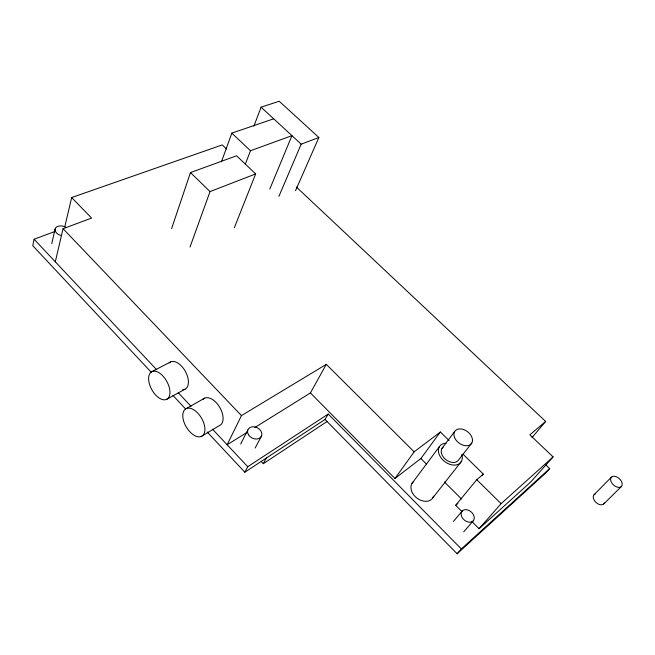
<?xml version="1.0" encoding="UTF-8"?>
<svg xmlns="http://www.w3.org/2000/svg" width="655" height="655" viewBox="0 0 655 655"><rect width="100%" height="100%" fill="white"/><g stroke="black" fill="none" stroke-linecap="round" stroke-linejoin="round"><path stroke-width="0.98" d="M54.218 231.747L34.101 239.222L32.75 245.682L151.354 372.359M51.77 243.676L55.069 229.127M55.307 261.803L63.06 228.693L91.602 218.082L71.673 197.54L222.266 144.911L226.556 148.996M64.804 226.728L71.673 197.54M171.594 228.587L190.482 172.576L236.586 155.792L255.663 173.919L234.302 227.809M190.007 247.041L210.026 191.596L255.663 173.919M221.447 161.81L231.813 133.137L273.7 118.817M253.894 126.161L261.083 107.174L279.218 101.247L318.87 137.501L295.511 190.703M245.388 164.004L250.48 150.74L291.942 135.65L269.803 189.025M278.915 196.361L301.161 144.149L318.87 137.501M326.296 364.352L310.429 392.926L394.957 478.494L414.148 451.835L326.296 364.352L241.449 415.606L227.138 444.778L247.091 432.349M240.672 444.041L247.803 429.958M255.188 448.004L261.615 435.78M207.168 431.973L244.839 472.214L247.746 466.72L328.221 414.034L461.341 548.947L457.116 553.753L325.027 419.454L328.221 414.034M261.181 461.464L263.285 463.691L266.651 457.517M394.957 478.494L420.87 458.533L440.348 431.997L449.101 440.561M411.987 483.431L439.382 446.677M441.969 448.421L454.644 431.514M471.813 443.042L458.77 459.744A10.152 7.115 37.4 0 1 445.662 459.491A10.152 7.115 37.4 0 1 443.198 447.029M432.939 497.661L461.357 461.488M462.053 511.702L455.675 505.324L476.75 479.706L483.357 474.114L462.946 454.128M482.08 475.669L483.357 474.114M453.416 521.503L462.471 510.687M531.999 437.573L545.656 421.46L296.281 186.945M463.715 531.868L472.951 521.159A7.426 5.338 41 0 0 468.53 510.237A7.426 5.338 41 0 0 461.595 516.41A7.426 5.338 41 0 0 472.951 521.159M471.977 521.626L479.067 528.716L501.1 503.662L553.107 456.912L529.854 434.814L545.656 421.46M553.107 456.912L530.845 481.859L479.067 528.716M545.967 465.05L549.668 468.579L545.353 473.368L457.116 553.753M594.093 494.697L611.434 477.135M603.804 503.916L621.423 486.501A6.853 4.298 42.2 0 0 616.511 476.824A6.853 4.298 42.2 0 0 611.312 482.162A6.853 4.298 42.2 0 0 621.423 486.501M461.341 548.947L549.668 468.579M455.675 505.324L457.861 503.449M414.148 451.835L440.348 431.997M263.285 463.691L327.025 421.533M244.839 472.214L325.027 419.454M254.901 427.494L310.429 392.926M201.191 436.525A15.876 8.818 59.5 0 0 197.384 412.707A15.876 8.818 59.5 0 0 182.999 418.258A15.876 8.818 59.5 0 0 201.191 436.525L219.253 425.668A15.622 8.916 59.5 0 0 219.327 406.657A15.622 8.916 59.5 0 0 202.804 399.509M186.339 408.548L204.679 398.117M166.616 399.353A15.687 8.564 61 0 0 162.309 375.372A15.687 8.564 61 0 0 148.89 381.767A15.687 8.564 61 0 0 166.616 399.353L184.98 389.226M151.755 371.729L170.398 362.019M261.083 107.174L301.161 144.149M231.813 133.137L250.48 150.74M190.482 172.576L210.026 191.596M476.75 479.706L501.1 503.662M420.87 458.533L426.577 464.215M444.401 481.965L461.521 499.012M63.06 228.693L241.449 415.606M34.101 239.222L156.684 369.756M178.242 392.713L191.006 406.305M212.474 429.156L247.746 466.72M172.977 395.464L185.537 408.876M169.178 362.927A15.442 8.662 61.1 0 1 185.832 372.277A15.442 8.662 61.1 0 1 182.72 389.733M433.594 496.146A12.691 9.285 38.2 0 1 417.21 498.308A12.691 9.285 38.2 0 1 413.592 481.621M461.759 454.57A13.272 9.301 37.4 0 1 454.136 465.099A13.272 9.301 37.4 0 1 439.087 454.283A13.272 9.301 37.4 0 1 445.965 443.222M61.136 235.505A7.23 4.765 14.9 0 1 55.552 227.997A7.23 4.765 14.9 0 1 66.433 227.629M604.418 502.966A6.697 4.307 42.7 0 1 595.911 502.385A6.697 4.307 42.7 0 1 595.043 494.067M454.611 437.663A10.357 7.115 37.1 0 0 470.601 444.458A10.357 7.115 37.1 0 0 464.403 429.852A10.357 7.115 37.1 0 0 454.611 437.663M248.425 434.707A7.508 5.764 26.8 0 0 260.878 437.09A7.508 5.764 26.8 0 0 254.787 426.896A7.508 5.764 26.8 0 0 248.425 434.707"/></g></svg>
